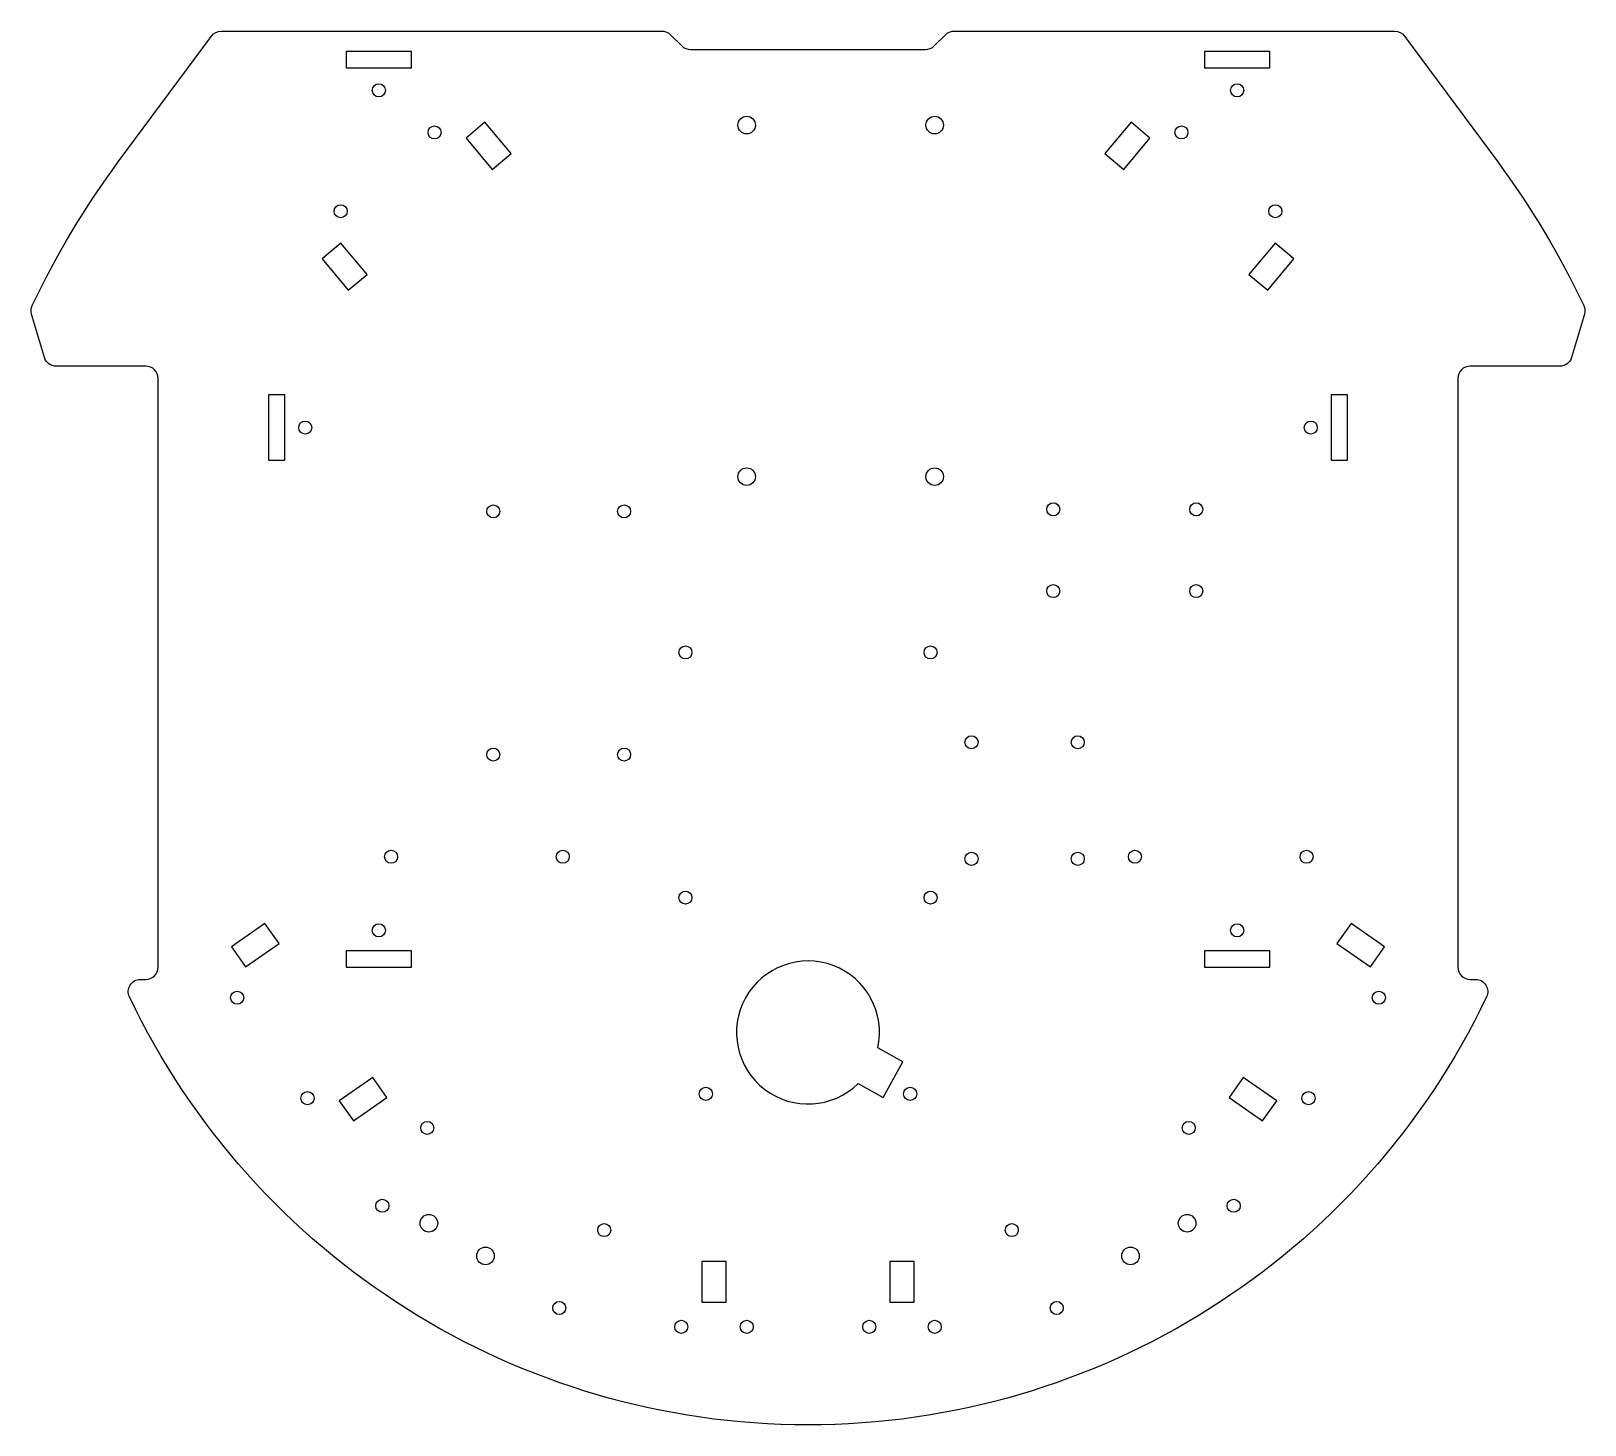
# Model space of a CAD drawing. Header units: millimetres. Extents: x -190 to 190, y -184 to 157.
import ezdxf

# ---------------------------------------------------------------- set-up
doc = ezdxf.new("R2010")
doc.units = ezdxf.units.MM
doc.layers.get('0').update_dxf_attribs({"linetype": 'CONTINUOUS'})

msp = doc.modelspace()

# ---------------------------------------------------------------- linework, layer by layer
for points in [[(-35.74, 157, -0.198912), (-33.62, 156.12), (-30.88, 153.38, 0.198912), (-28.76, 152.5), (28.76, 152.5, 0.198912), (30.88, 153.38), (33.62, 156.12, -0.198912), (35.74, 157), (143.53, 157, -0.237636), (145.94, 155.79), (168.75, 125, -0.04889), (189.8, 89.86, -0.185535), (189.97, 87.71), (186.79, 77.14, -0.331156), (183.92, 75), (162, 75, 0.414214), (159, 72), (159, -72, 0.414214), (162, -75), (163.33, -75, -0.551615), (166.04, -79.29, -0.630621), (-166.04, -79.29, -0.551615), (-163.33, -75), (-162, -75, 0.414214), (-159, -72), (-159, 72, 0.414214), (-162, 75), (-183.92, 75, -0.331156), (-186.79, 77.14), (-189.97, 87.71, -0.185535), (-189.8, 89.86, -0.04889), (-168.75, 125), (-145.94, 155.79, -0.237636), (-143.53, 157)], [(18.37, -103.9), (23.21, -95.15), (17.09, -91.76, 6.854102), (12.24, -100.5)]]:
    msp.add_lwpolyline(points, format="xyb", close=True)
for points in [[(-97, 152), (-113, 152), (-113, 148), (-97, 148)], [(113, 152), (97, 152), (97, 148), (113, 148)], [(-72.64, 127.02), (-79.07, 134.68), (-83.67, 130.83), (-77.24, 123.17)], [(83.67, 130.83), (79.07, 134.68), (72.64, 127.02), (77.24, 123.17)], [(-114.31, 105.12), (-118.91, 101.26), (-112.48, 93.6), (-107.88, 97.45)], [(112.48, 93.6), (118.91, 101.26), (114.31, 105.12), (107.88, 97.45)], [(-128, 68), (-132, 68), (-132, 52), (-128, 52)], [(132, 68), (128, 68), (128, 52), (132, 52)], [(-137.62, -71.95), (-129.43, -66.21), (-132.87, -61.3), (-141.06, -67.03)], [(129.43, -66.21), (137.62, -71.95), (141.06, -67.03), (132.87, -61.3)], [(-97, -68), (-113, -68), (-113, -72), (-97, -72)], [(113, -68), (97, -68), (97, -72), (113, -72)], [(-103.04, -103.89), (-106.49, -98.98), (-114.68, -104.71), (-111.24, -109.63)], [(111.24, -109.63), (114.68, -104.71), (106.49, -98.98), (103.04, -103.89)], [(-20, -144), (-26, -144), (-26, -154), (-20, -154)], [(26, -154), (26, -144), (20, -144), (20, -154)]]:
    msp.add_lwpolyline(points, close=True)
for centre, radius in [((-105, 142.5), 1.6), ((105, 142.5), 1.6), ((-91.36, 132.21), 1.6), ((-15, 134), 2.15), ((31, 134), 2.15), ((91.36, 132.21), 1.6), ((-114.34, 112.93), 1.6), ((114.34, 112.93), 1.6), ((-123, 60), 1.6), ((123, 60), 1.6), ((-15, 48), 2.15), ((31, 48), 2.15), ((-77, 39.5), 1.6), ((-45, 39.5), 1.6), ((60, 40), 1.6), ((95, 40), 1.6), ((60, 20), 1.6), ((95, 20), 1.6), ((-30, 5), 1.6), ((30, 5), 1.6), ((-77, -20), 1.6), ((-45, -20), 1.6), ((40, -17), 1.6), ((66, -17), 1.6), ((-102, -45), 1.6), ((-60, -45), 1.6), ((40, -45.5), 1.6), ((66, -45.5), 1.6), ((80, -45), 1.6), ((122, -45), 1.6), ((-30, -55), 1.6), ((30, -55), 1.6), ((-105, -63), 1.6), ((105, -63), 1.6), ((-139.67, -79.48), 1.6), ((139.67, -79.48), 1.6), ((-122.46, -104.06), 1.6), ((-25, -103), 1.6), ((25, -103), 1.6), ((122.46, -104.06), 1.6), ((-93.15, -111.34), 1.6), ((93.15, -111.34), 1.6), ((-104.15, -130.39), 1.6), ((104.15, -130.39), 1.6), ((-92.76, -134.66), 2.15), ((92.76, -134.66), 2.15), ((-49.85, -136.34), 1.6), ((49.85, -136.34), 1.6), ((-78.9, -142.66), 2.15), ((78.9, -142.66), 2.15), ((-60.85, -155.39), 1.6), ((60.85, -155.39), 1.6), ((-31, -160), 1.6), ((-15, -160), 1.6), ((15, -160), 1.6), ((31, -160), 1.6)]:
    msp.add_circle(centre, radius)

doc.saveas('drawing.dxf')
